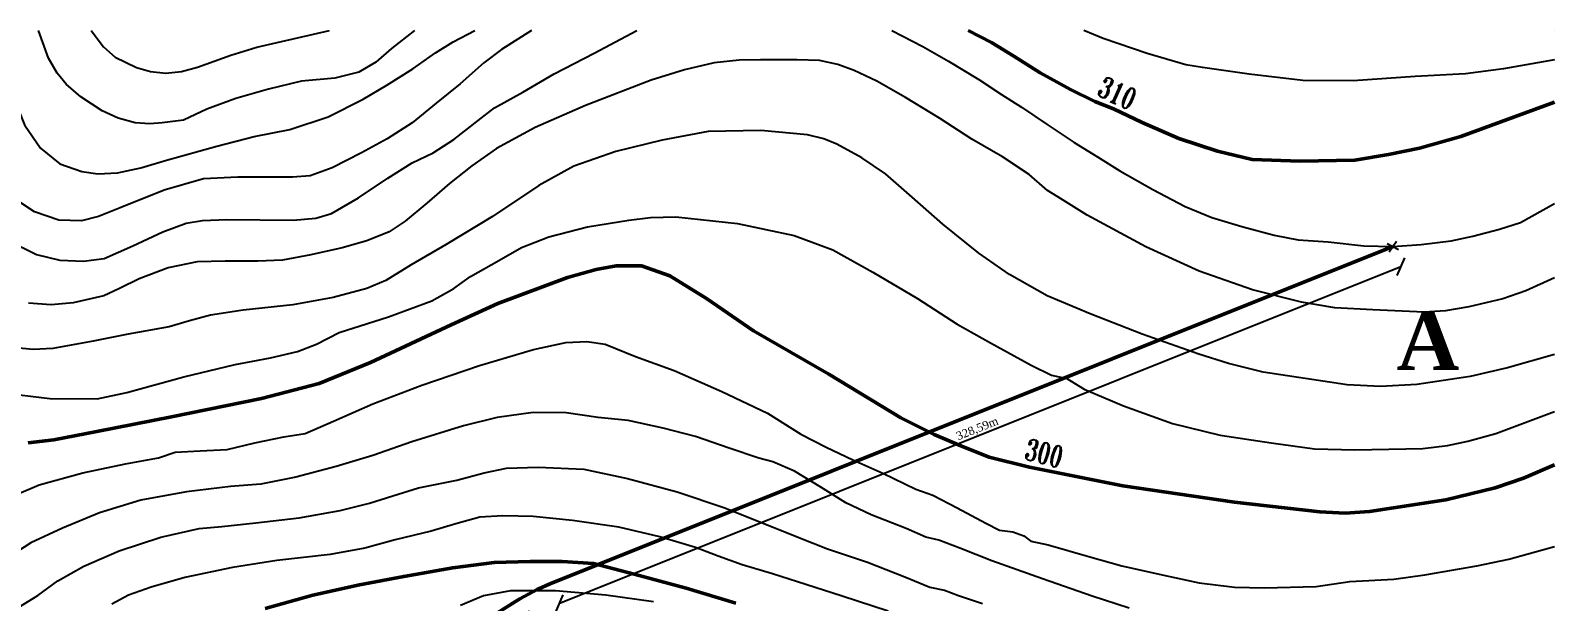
# Model space of a CAD drawing. Header units: millimetres. Extents: x 2268 to 10992, y 389 to 3530.
# Drawn here: x 5877 to 6429, y 775 to 982 of the extents above; entities that cross this region are included whole.
import ezdxf
from ezdxf.enums import TextEntityAlignment as Align

# ---------------------------------------------------------------- set-up
doc = ezdxf.new("R2010")
doc.units = ezdxf.units.MM
doc.layers.get('0').update_dxf_attribs({"true_color": 0xd9d9d9})
doc.layers.add('linee rosse', color=7, linetype='Continuous', lineweight=50, true_color=0xffc2c2)
doc.layers.add('reffifilo 2', color=192, linetype='Continuous')
doc.layers.add('testo', color=7, linetype='Continuous', true_color=0x990000)
doc.styles.get("Standard").update_dxf_attribs({"font": 'times.ttf'})
doc.styles.add('TRIPLEX', font='romant', dxfattribs={"width": 0.86, "height": 10})
doc.dimstyles.new('ISO-25', dxfattribs={"dimtxt": 2.5, "dimasz": 2.5, "dimexe": 1.25, "dimexo": 0.625, "dimtad": 1, "dimtxsty": 'Standard', "dimcen": 2.5, "dimadec": 0, "dimazin": 0, "dimtfac": 1, "dimtmove": 0, "dimatfit": 3, "dimfxl": 1, "dimarcsym": 0})

# ---------------------------------------------------------------- blocks, each defined once
blk = doc.blocks.new('_Oblique')
at = {"color": 0, "linetype": 'ByBlock', "lineweight": -2}
blk.add_line((-0.5, -0.5), (0.5, 0.5), dxfattribs=at)
blk = doc.blocks.new('*D14')
at = {"layer": 'Defpoints', "color": 0, "transparency": 16777216}
for p in [(6053.04, 775.4), (5989.29, 735.45), (5993.46, 728.8)]:
    blk.add_point(p, dxfattribs=at)
at = {"layer": 'testo', "color": 0, "lineweight": -2, "transparency": 16777216}
blk.add_line((6057.21, 768.75), (5993.46, 728.8), dxfattribs=at)
at = {"layer": 'testo', "color": 0, "lineweight": -2, "transparency": 16777216, "xscale": 5, "yscale": 5, "zscale": 5}
for p, rotation in [((6057.21, 768.75), 32.07279154678496), ((5993.46, 728.8), 212.072791546785)]:
    blk.add_blockref('_Oblique', p, dxfattribs=dict(at, rotation=rotation))
at = {"layer": 'testo', "color": 0, "transparency": 16777216, "insert": (6024.11, 750.73), "char_height": 3, "attachment_point": 5, "rotation": 32.0728}
blk.add_mtext('75,23m', dxfattribs=at)
blk = doc.blocks.new('*D15')
at = {"layer": 'Defpoints', "color": 0, "transparency": 16777216}
for p in [(6370.88, 903.94), (6065.8, 781.88), (6068.72, 774.6)]:
    blk.add_point(p, dxfattribs=at)
at = {"layer": 'testo', "color": 0, "lineweight": -2, "transparency": 16777216}
blk.add_line((6373.8, 896.65), (6068.72, 774.6), dxfattribs=at)
at = {"layer": 'testo', "color": 0, "lineweight": -2, "transparency": 16777216, "xscale": 5, "yscale": 5, "zscale": 5}
for p, rotation in [((6373.8, 896.65), 21.80505972925642), ((6068.72, 774.6), 201.8050597292564)]:
    blk.add_blockref('_Oblique', p, dxfattribs=dict(at, rotation=rotation))
at = {"layer": 'testo', "color": 0, "transparency": 16777216, "insert": (6220.4, 837.76), "char_height": 3, "attachment_point": 5, "rotation": 21.8051}
blk.add_mtext('328,59m', dxfattribs=at)

msp = doc.modelspace()

# ---------------------------------------------------------------- linework, layer by layer
at = {"ltscale": 0.5, "transparency": 33554687}
msp.add_line((6429.45422, 982.17445), (6429.45422, 982.17445), dxfattribs=at)
at = {"linetype": 'ByBlock', "ltscale": 0.5, "transparency": 33554687}
for p, q in [((6369.5559, 902.02951), (6372.20543, 905.84697)), ((6368.84803, 905.06369), (6372.9133, 902.81279))]:
    msp.add_line(p, q, dxfattribs=at)
at = {"transparency": 33554687}
for points in [[(5864.10229, 982.17445), (5870.58236, 959.19536), (5875.04764, 947.964), (5880.91044, 939.61292), (5887.86399, 933.92055), (5895.87422, 931.05732), (5901.63476, 930.28186), (5908.82692, 930.58012), (5917.28026, 932.4932), (5926.55167, 935.24991), (5944.75362, 940.26056), (5958.31987, 943.73733), (5971.2044, 946.29379), (5985.1456, 950.86132), (5997.79153, 957.33767), (6006.38121, 962.41649), (6015.78896, 968.27929), (6024.02075, 974.07392), (6030.40424, 978.11312), (6038.25683, 982.17445)], [(5868.94384, 906.28953), (5879.49088, 901.05004), (5887.92851, 899.00867), (5896.4682, 898.70247), (5903.9532, 899.62108), (5914.33012, 904.21415), (5925.2514, 909.28353), (5933.65501, 912.37959), (5939.55795, 913.31096), (5948.42086, 913.70648), (5972.44088, 913.4343), (5980.67863, 914.17004), (5986.28812, 915.84991), (5996.05263, 921.63377), (6006.70174, 928.74451), (6015.51361, 934.22216), (6023.16872, 937.89661), (6030.61969, 942.65979), (6039.46559, 949.53238), (6045.41956, 954.22751), (6055.62637, 959.87528), (6067.02397, 966.5097), (6081.50063, 973.99469), (6096.90729, 982.17445)], [(6058.82521, 982.17445), (6047.92178, 975.33561), (6041.52396, 970.49036), (6032.96726, 962.80123), (6024.25745, 955.8606), (6015.51361, 948.68181), (6006.4976, 942.93197), (5997.14136, 937.82857), (5986.52628, 932.38494), (5978.59899, 929.56105), (5972.23675, 929.11876), (5963.66303, 929.11876), (5952.40151, 929.11876), (5939.91519, 928.43831), (5925.65968, 924.3896), (5909.70303, 917.99334), (5901.87781, 914.76118), (5895.7197, 913.26418), (5887.48621, 913.53637), (5878.70836, 916.49634), (5871.97186, 921.02136)], [(6016.40831, 982.17445), (6008.06834, 975.71375), (6002.35906, 970.73349), (5996.25765, 967.08628), (5987.53162, 964.87069), (5975.46516, 963.84811), (5963.46687, 960.88262), (5951.60492, 957.57627), (5941.20867, 953.65638), (5932.68716, 949.73648), (5924.94962, 948.67981), (5920.48009, 948.32191), (5915.16693, 948.67981), (5909.01865, 950.48211), (5903.20272, 953.07691), (5895.45218, 958.12165), (5890.1519, 962.75735), (5886.91667, 966.74542), (5883.83173, 972.21441), (5880.11465, 982.17445)], [(5899.29784, 982.17445), (5903.75712, 976.29141), (5907.97477, 972.47188), (5915.61004, 968.72241), (5920.71017, 967.34193), (5926.34715, 966.67725), (5931.9117, 967.2908), (5937.73189, 968.92693), (5949.86653, 973.18769), (5959.30837, 976.11909), (5973.94833, 979.47656), (5985.56695, 982.17445)], [(6189.39276, 982.17445), (6200.5868, 976.36822), (6209.83424, 971.01771), (6220.84058, 964.40029), (6229.14212, 959.02471), (6236.32091, 954.3636), (6245.67715, 948.10342), (6255.44166, 941.63911), (6263.91331, 936.36559), (6271.94267, 931.29621), (6283.9867, 924.55972), (6295.62246, 918.40161), (6305.35295, 914.489), (6316.13815, 911.25684), (6327.91, 908.02469), (6336.58579, 906.32355), (6347.47305, 905.67712), (6360.4357, 904.18012), (6370.88066, 903.93824), (6381.15552, 904.70959), (6391.97474, 906.064), (6399.90202, 907.73004), (6409.49482, 910.25122), (6417.19546, 912.67408), (6429.47532, 919.49179)], [(6429.41113, 971.49955), (6410.99027, 968.23523), (6397.21991, 966.52102), (6378.94404, 965.48902), (6356.48906, 963.99202), (6338.21888, 964.06007), (6318.82594, 966.33959), (6301.95068, 968.7552), (6295.8266, 969.74186), (6281.87729, 973.79056), (6265.9887, 979.32376), (6258.97043, 982.17445)], [(6429.47251, 892.62298), (6419.13495, 887.94061), (6410.7282, 884.9565), (6398.44192, 882.08238), (6389.9758, 880.68107), (6382.26196, 880.1601), (6363.70188, 881.04469), (6349.85464, 881.69112), (6337.84463, 883.80053), (6320.08478, 888.29153), (6300.72587, 895.02802), (6281.40098, 903.87392), (6260.13679, 915.30555), (6249.45367, 921.90595), (6245.74519, 924.18547), (6239.11077, 930.00335), (6229.48234, 936.43364), (6218.3229, 942.86393), (6206.61909, 950.38294), (6194.30288, 957.97), (6183.89193, 963.85593), (6175.65844, 967.63245), (6169.80654, 969.87795), (6163.20613, 971.3069), (6155.04069, 971.57908), (6141.77184, 971.57908), (6134.01466, 971.43449), (6125.03267, 970.42231), (6114.21345, 967.90038), (6102.16942, 964.12811), (6078.38755, 955.04405), (6060.15139, 947.0147), (6046.16806, 939.46166), (6037.18607, 933.13344), (6029.08867, 926.73717), (6020.85518, 919.69447), (6013.06398, 913.09407), (6007.2461, 909.24951), (5999.08065, 906.05137), (5990.16671, 903.49967), (5978.80313, 900.87992), (5968.56229, 899.0427), (5959.64835, 898.70247), (5947.77443, 898.70247), (5937.60164, 898.36224), (5927.08863, 896.21881), (5916.57562, 892.20414), (5909.4989, 888.80187), (5903.81711, 886.04603), (5892.72571, 883.59639), (5884.73037, 882.88192), (5876.5309, 883.39226)], [(6429.47251, 864.81261), (6412.48977, 859.99497), (6398.91171, 856.87967), (6379.55645, 853.99665), (6366.47898, 853.21413), (6354.34563, 853.86056), (6323.92935, 858.48764), (6311.31543, 861.59222), (6300.58978, 864.95196), (6280.04007, 872.23281), (6261.25954, 879.58172), (6245.6091, 886.11407), (6232.00002, 893.87125), (6220.90862, 901.5944), (6207.80989, 912.03937), (6196.75251, 921.87193), (6187.02202, 930.30955), (6178.48232, 936.09341), (6169.39826, 941.0267), (6164.65635, 942.92347), (6158.81721, 944.36093), (6141.83988, 945.99402), (6122.75315, 945.61977), (6106.15007, 942.42163), (6089.34286, 938.40696), (6074.10069, 933.09941), (6061.47827, 925.98867), (6044.70509, 914.7952), (6027.9319, 904.62242), (6015.24143, 897.34156), (6006.0553, 891.69379), (5999.1487, 888.76784), (5986.93455, 885.46764), (5972.27077, 882.88192), (5954.27276, 880.94262), (5942.43286, 879.07137), (5934.87983, 877.06404), (5927.53092, 874.88658), (5912.66301, 872.26684), (5899.97254, 869.71513), (5885.34278, 867.02734), (5878.24054, 866.62332), (5871.80175, 867.2655)], [(5866.22203, 851.0707), (5884.25406, 848.89324), (5901.40149, 848.75715), (5912.18669, 851.03667), (5932.87249, 856.78651), (5951.44888, 861.17544), (5964.24141, 863.62507), (5974.00593, 865.87057), (5980.91253, 868.59238), (5989.112, 872.84522), (6007.00794, 878.52701), (6022.62436, 884.31087), (6030.65371, 888.80187), (6036.64171, 893.08873), (6046.91656, 898.90661), (6055.2181, 903.53369), (6065.1187, 907.48033), (6079.06801, 911.08673), (6094.00397, 913.53637), (6101.95678, 914.4167), (6111.08336, 914.65911), (6133.43628, 912.27753), (6153.98598, 907.92262), (6167.96931, 902.71715), (6182.53102, 894.65377), (6198.62376, 885.12741), (6212.98134, 875.87324), (6225.09342, 869.0687), (6239.89329, 860.93728), (6247.17414, 857.33087), (6252.82191, 856.14008), (6259.08209, 852.26149), (6273.30357, 846.2735), (6291.0294, 839.84321), (6308.27891, 835.62439), (6326.75323, 832.80051), (6342.47171, 830.72513), (6357.16952, 830.31685), (6381.69988, 830.79317), (6390.65848, 831.83512), (6398.04779, 833.41292), (6408.151, 836.19322), (6429.47251, 844.22372)], [(5872.21002, 814.08803), (5880.44351, 817.69443), (5896.19602, 822.01532), (5911.64233, 825.21345), (5923.65234, 827.3909), (5929.67435, 829.46629), (5938.72439, 829.90858), (5948.4889, 830.41892), (5958.59364, 832.86855), (5969.10666, 835.01198), (5976.76176, 836.27082), (5987.07064, 840.7278), (6001.29213, 846.91993), (6019.086, 853.72447), (6039.90789, 860.90326), (6059.50496, 866.61907), (6071.27681, 869.13675), (6078.89789, 869.511), (6085.53232, 868.55836), (6096.52165, 864.06737), (6110.50498, 858.99798), (6127.75448, 851.47897), (6144.28951, 843.61973), (6156.33355, 836.03267), (6165.51968, 831.30351), (6175.25017, 826.6424), (6186.03536, 821.91325), (6198.04537, 816.09537), (6204.20348, 813.91791), (6212.98134, 809.29083), (6223.4263, 803.71111), (6228.35959, 801.26147), (6233.19082, 800.64906), (6237.13745, 799.15206), (6239.72317, 797.24679), (6246.01737, 795.88589), (6261.12345, 791.63305), (6272.65714, 788.33285), (6287.35495, 785.06667), (6300.75989, 782.17474), (6313.55242, 780.57567), (6324.43969, 780.30349), (6343.15217, 780.77981), (6355.33229, 782.68508), (6371.28894, 783.43358), (6382.47778, 785.06667), (6401.27819, 788.30489), (6412.86889, 790.77836), (6429.47251, 795.36351)], [(6275.37896, 772.95459), (6261.90597, 777.34352), (6243.94199, 783.60369), (6225.63778, 790.10203), (6214.03604, 794.76314), (6206.38093, 797.553), (6201.65178, 798.64172), (6194.60908, 801.87388), (6181.91862, 806.73913), (6172.73249, 811.12805), (6163.68245, 816.84387), (6154.05403, 822.55968), (6146.26283, 826.02999), (6141.1254, 827.35688), (6130.37423, 830.96328), (6118.26215, 835.11405), (6106.45628, 838.21012), (6093.83386, 840.96596), (6082.98062, 841.98664), (6071.31083, 843.75582), (6059.36887, 843.85789), (6046.33818, 842.08871), (6034.15805, 838.99264), (6015.47959, 833.27683), (6001.2581, 828.27549), (5988.02328, 824.29484), (5973.39352, 820.38223), (5960.73707, 817.89857), (5949.6797, 817.08202), (5933.72305, 815.10871), (5917.25607, 812.04667), (5902.25206, 807.48762), (5888.88114, 801.97595), (5877.34745, 796.66841), (5869.79441, 791.73512)], [(5871.49555, 772.41023), (5879.9672, 777.51363), (5887.21403, 782.85519), (5896.60429, 788.16273), (5909.32878, 793.70843), (5924.53693, 798.74379), (5938.35014, 801.80583), (5946.54961, 802.58836), (5958.93387, 803.8472), (5974.55029, 805.75247), (5989.48625, 808.30417), (6000.06731, 811.06001), (6008.57298, 813.67975), (6017.8952, 816.57168), (6031.70842, 819.32752), (6041.64304, 821.98129), (6049.70642, 823.68243), (6061.20609, 823.98863), (6077.77515, 823.3422), (6093.5957, 819.93993), (6111.52566, 815.10871), (6128.46896, 809.49496), (6143.98331, 803.33686), (6155.65309, 798.57368), (6166.06404, 794.42291), (6180.59173, 789.59169), (6194.0307, 784.38621), (6203.11475, 780.6097), (6208.45632, 779.52097), (6213.45765, 777.54765), (6222.16746, 774.6217)], [(6188.07672, 771.89989), (6171.4056, 777.37754), (6158.17077, 781.56233), (6146.16076, 785.44092), (6135.10339, 788.7071), (6126.39358, 791.87121), (6118.22813, 795.0013), (6105.26548, 798.81184), (6090.46561, 802.31617), (6073.6584, 804.69776), (6059.36887, 806.16074), (6048.34551, 806.43292), (6040.11202, 805.92258), (6031.33417, 803.50697), (6022.42022, 800.92124), (6009.35551, 797.72311), (5998.36618, 794.72911), (5985.8118, 792.38155), (5966.55496, 790.23812), (5950.46222, 787.65239), (5933.14467, 784.14806), (5920.96454, 780.54165), (5912.73105, 777.75179), (5906.70903, 774.48561)]]:
    msp.add_lwpolyline(points, dxfattribs=at)
at = {"transparency": 33554687, "flags": 128}
msp.add_lwpolyline([(6103.05401, 775.23411), (6085.70243, 777.71777), (6067.50029, 779.21476), (6051.1694, 779.21476), (6041.37086, 777.41156), (6033.10335, 773.97527)], dxfattribs=at)
at = {"layer": 'linee rosse', "transparency": 33554687}
for points in [[(6429.41113, 956.27458), (6395.53011, 943.74852), (6380.50909, 939.5297), (6369.2816, 937.31823), (6357.06745, 935.27687), (6337.33429, 934.83457), (6319.94869, 935.41296), (6307.39432, 938.475), (6293.30892, 943.06806), (6280.00605, 948.8179), (6269.66315, 953.78521), (6262.85861, 956.50703), (6254.04673, 960.79389), (6243.15947, 966.84993), (6233.53104, 972.85493), (6225.48757, 977.81636), (6216.96746, 982.17445)], [(6429.47251, 824.86401), (6418.20655, 820.08459), (6408.01781, 816.59415), (6390.09486, 812.19091), (6362.37499, 807.92992), (6353.59714, 807.41107), (6344.41101, 807.86187), (6313.5184, 811.33219), (6273.03139, 817.32018), (6239.21283, 823.98863), (6224.58308, 827.66308), (6214.30822, 831.74581), (6204.66279, 835.92209), (6192.66979, 841.88457), (6166.54036, 857.73915), (6139.25416, 873.38958), (6122.24281, 885.16144), (6108.90591, 893.32688), (6098.63106, 896.93329), (6089.51298, 896.93329), (6082.25764, 895.58939), (6071.88922, 892.71448), (6046.57633, 883.32421), (6029.70108, 875.56704), (6000.50961, 861.95796), (5981.79712, 854.33688), (5960.97523, 848.89324), (5928.31345, 842.29284), (5901.29943, 836.9853), (5885.71703, 833.92326), (5876.39481, 832.90258)], [(5962.23407, 772.85252), (5979.61967, 777.68374), (5996.49493, 781.39222), (6012.48559, 784.48828), (6030.27946, 787.61837), (6045.24945, 789.55766), (6058.34819, 789.89789), (6069.84786, 789.89789), (6081.31351, 789.14939), (6096.01131, 785.30483), (6114.85988, 780.23545), (6132.85789, 774.82584)]]:
    msp.add_lwpolyline(points, dxfattribs=at)
at = {"layer": 'reffifilo 2', "lineweight": 50}
for p, q in [((6370.88066, 903.93824), (6065.80281, 781.88455)), ((6053.03909, 775.39824), (5989.29176, 735.45179))]:
    msp.add_line(p, q, dxfattribs=at)
at = {"layer": 'reffifilo 2', "color": 2, "lineweight": 50}
msp.add_arc((6095.51879, 707.60831), 80, 111.8050597, 122.0727915, dxfattribs=at)

# ---------------------------------------------------------------- texts
at = {"transparency": 33554687, "style": 'TRIPLEX', "width": 0.688}
for s, rotation, p in [('310', 335.3764352, (6269.43874, 956.05076)), ('300', 345.7499673, (6243.59712, 825.3799))]:
    msp.add_text(s, height=7.666437, rotation=rotation, dxfattribs=at).set_placement(p, align=Align.CENTER)
at = {"layer": 'testo', "ltscale": 0.5, "transparency": 33554687, "insert": (6372.21716, 880.1601), "char_height": 20.891217, "attachment_point": 1}
msp.add_mtext_dynamic_manual_height_columns('{\\fTimes New Roman|b1|i0|c0|p18;A}', width=38.8991261, gutter_width=68.72111, heights=[0], dxfattribs=at)

# ---------------------------------------------------------------- dimensions: what is measured, and where the dimension line sits
at = {"layer": 'testo'}
for p1, p2, picture, middle in [((6370.88066, 903.93824), (6065.80281, 781.88455), '*D15', (6220.40097, 837.76427)), ((6053.03909, 775.39824), (5989.29176, 735.45179), '*D14', (6024.10915, 750.72737))]:
    dim = msp.add_aligned_dim(p1=p1, p2=p2, distance=7.84663, dimstyle='ISO-25', override={"dimtxt": 3, "dimasz": 5, "dimgap": 0.5, "dimtad": 3, "dimpost": 'm', "dimblk1": 'Oblique', "dimblk2": 'Oblique', "dimsah": 1, "dimse1": 1, "dimse2": 1}, dxfattribs=at)
    dim.commit()
    dim.dimension.update_dxf_attribs({"geometry": picture, "text_midpoint": middle})

doc.saveas('drawing.dxf')
